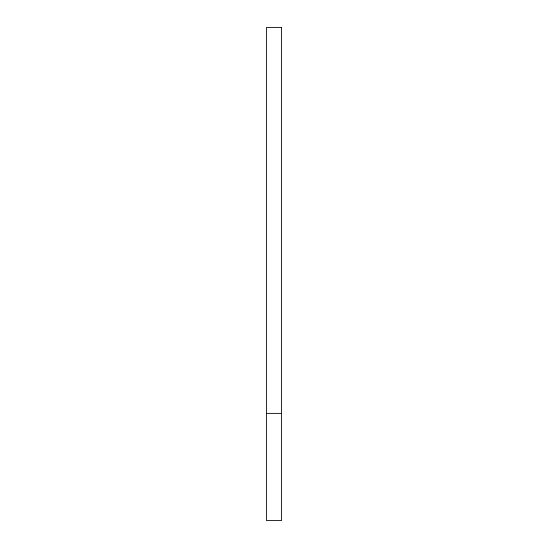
<?xml version="1.0" encoding="UTF-8"?>
<svg xmlns="http://www.w3.org/2000/svg" width="548" height="548" viewBox="0 0 548 548"><rect width="100%" height="100%" fill="white"/><g stroke="black" fill="none" stroke-linecap="round" stroke-linejoin="round"><path stroke-width="0.82" d="M266.492 413.384L281.508 413.384M281.508 27.4L266.492 27.4L266.492 520.6L281.508 520.6L281.508 27.4"/></g></svg>
